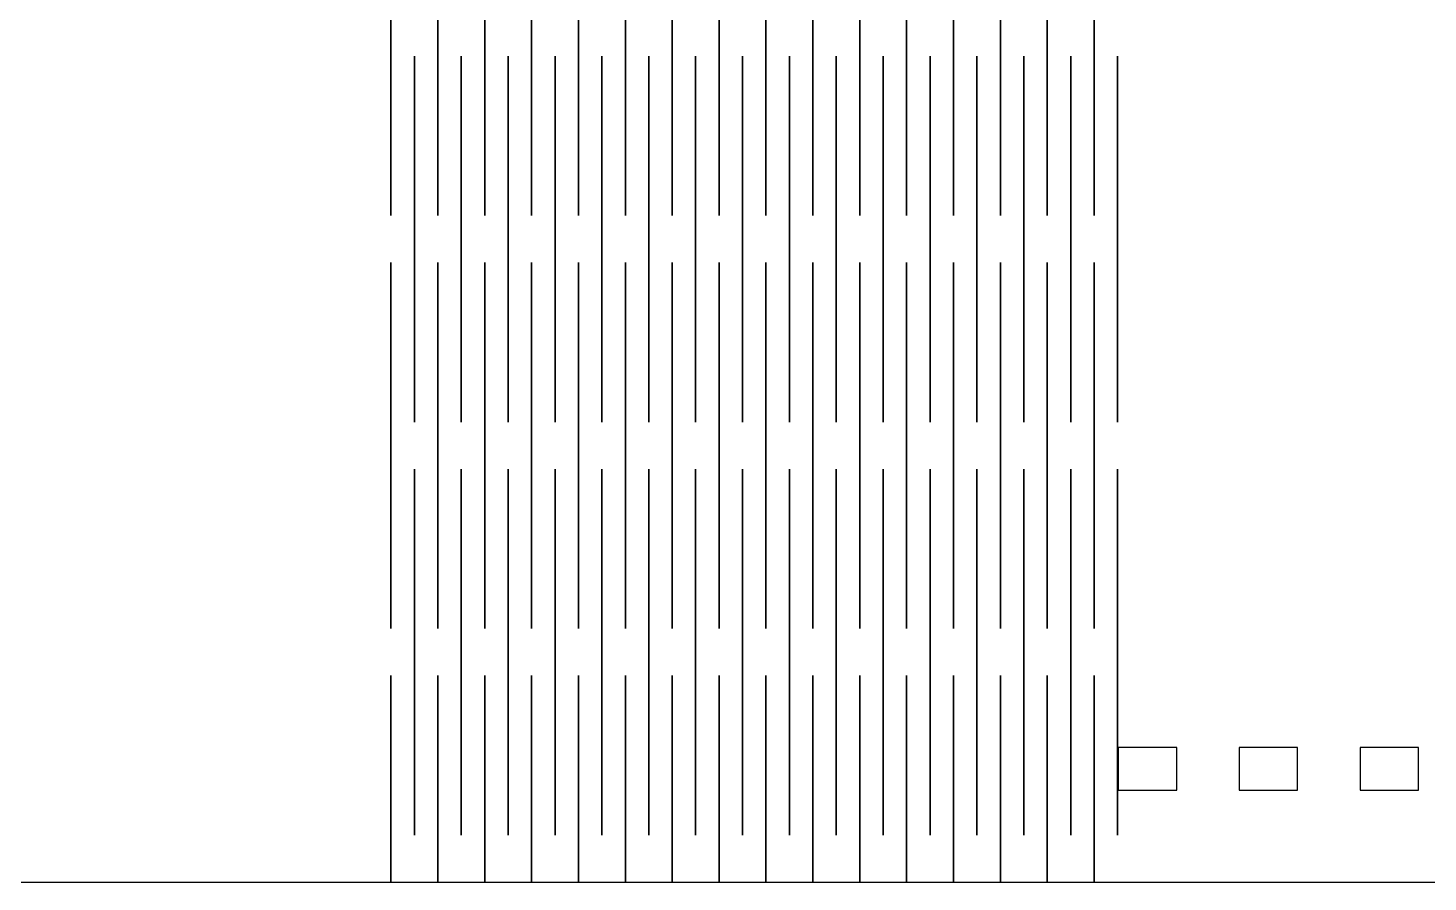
# Model space of a CAD drawing. Header units: millimetres. Extents: x -185 to 230, y -265 to 15.
# Drawn here: x -93.8 to -4.3, y -220.8 to -166.2 of the extents above; entities that cross this region are included whole.
import ezdxf

# ---------------------------------------------------------------- set-up
doc = ezdxf.new("R2010")
doc.units = ezdxf.units.MM
doc.header["$MEASUREMENT"] = 0
doc.layers.add('Layer 1', color=7, linetype='Continuous')

msp = doc.modelspace()

# ---------------------------------------------------------------- linework, layer by layer
at = {"layer": 'Layer 1'}
for points, knots in [([(-183.2829, -220.8256), (-183.2829, -220.8256), (-183.2829, -59.3607), (-183.2829, -59.3607), (-183.2829, -59.3607), (-183.2829, -59.3607), (85.8667, -59.3607), (85.8667, -59.3607), (85.8667, -59.3607), (85.8667, -59.3607), (85.8667, -220.8256), (85.8667, -220.8256), (85.8667, -220.8256), (85.8667, -220.8256), (-183.2829, -220.8256), (-183.2829, -220.8256)], [0, 0, 0, 0, 0.2, 0.2, 0.2, 0.2, 0.4, 0.4, 0.4, 0.4, 0.6, 0.6, 0.6, 0.6, 1, 1, 1, 1]), ([(-70.5941, -178.2093), (-70.5941, -178.2093), (-70.5941, -154.7985), (-70.5941, -154.7985), (-70.5941, -154.7985), (-70.5941, -154.7985), (-70.5941, -178.2093), (-70.5941, -178.2093)], [0, 0, 0, 0, 0.3333333, 0.3333333, 0.3333333, 0.3333333, 1, 1, 1, 1]), ([(-67.5974, -178.2093), (-67.5974, -178.2093), (-67.5974, -154.7985), (-67.5974, -154.7985), (-67.5974, -154.7985), (-67.5974, -154.7985), (-67.5974, -178.2093), (-67.5974, -178.2093)], [0, 0, 0, 0, 0.3333333, 0.3333333, 0.3333333, 0.3333333, 1, 1, 1, 1]), ([(-64.6007, -178.2093), (-64.6007, -178.2093), (-64.6007, -154.7985), (-64.6007, -154.7985), (-64.6007, -154.7985), (-64.6007, -154.7985), (-64.6007, -178.2093), (-64.6007, -178.2093)], [0, 0, 0, 0, 0.3333333, 0.3333333, 0.3333333, 0.3333333, 1, 1, 1, 1]), ([(-61.6041, -178.2093), (-61.6041, -178.2093), (-61.6041, -154.7985), (-61.6041, -154.7985), (-61.6041, -154.7985), (-61.6041, -154.7985), (-61.6041, -178.2093), (-61.6041, -178.2093)], [0, 0, 0, 0, 0.3333333, 0.3333333, 0.3333333, 0.3333333, 1, 1, 1, 1]), ([(-58.6074, -178.2093), (-58.6074, -178.2093), (-58.6074, -154.7985), (-58.6074, -154.7985), (-58.6074, -154.7985), (-58.6074, -154.7985), (-58.6074, -178.2093), (-58.6074, -178.2093)], [0, 0, 0, 0, 0.3333333, 0.3333333, 0.3333333, 0.3333333, 1, 1, 1, 1]), ([(-55.6107, -178.2093), (-55.6107, -178.2093), (-55.6107, -154.7985), (-55.6107, -154.7985), (-55.6107, -154.7985), (-55.6107, -154.7985), (-55.6107, -178.2093), (-55.6107, -178.2093)], [0, 0, 0, 0, 0.3333333, 0.3333333, 0.3333333, 0.3333333, 1, 1, 1, 1]), ([(-52.6141, -178.2093), (-52.6141, -178.2093), (-52.6141, -154.7985), (-52.6141, -154.7985), (-52.6141, -154.7985), (-52.6141, -154.7985), (-52.6141, -178.2093), (-52.6141, -178.2093)], [0, 0, 0, 0, 0.3333333, 0.3333333, 0.3333333, 0.3333333, 1, 1, 1, 1]), ([(-49.6174, -178.2093), (-49.6174, -178.2093), (-49.6174, -154.7985), (-49.6174, -154.7985), (-49.6174, -154.7985), (-49.6174, -154.7985), (-49.6174, -178.2093), (-49.6174, -178.2093)], [0, 0, 0, 0, 0.3333333, 0.3333333, 0.3333333, 0.3333333, 1, 1, 1, 1]), ([(-46.6207, -178.2093), (-46.6207, -178.2093), (-46.6207, -154.7985), (-46.6207, -154.7985), (-46.6207, -154.7985), (-46.6207, -154.7985), (-46.6207, -178.2093), (-46.6207, -178.2093)], [0, 0, 0, 0, 0.3333333, 0.3333333, 0.3333333, 0.3333333, 1, 1, 1, 1]), ([(-43.624, -178.2093), (-43.624, -178.2093), (-43.624, -154.7985), (-43.624, -154.7985), (-43.624, -154.7985), (-43.624, -154.7985), (-43.624, -178.2093), (-43.624, -178.2093)], [0, 0, 0, 0, 0.3333333, 0.3333333, 0.3333333, 0.3333333, 1, 1, 1, 1]), ([(-40.6274, -178.2093), (-40.6274, -178.2093), (-40.6274, -154.7985), (-40.6274, -154.7985), (-40.6274, -154.7985), (-40.6274, -154.7985), (-40.6274, -178.2093), (-40.6274, -178.2093)], [0, 0, 0, 0, 0.3333333, 0.3333333, 0.3333333, 0.3333333, 1, 1, 1, 1]), ([(-37.6307, -178.2093), (-37.6307, -178.2093), (-37.6307, -154.7985), (-37.6307, -154.7985), (-37.6307, -154.7985), (-37.6307, -154.7985), (-37.6307, -178.2093), (-37.6307, -178.2093)], [0, 0, 0, 0, 0.3333333, 0.3333333, 0.3333333, 0.3333333, 1, 1, 1, 1]), ([(-34.634, -178.2093), (-34.634, -178.2093), (-34.634, -154.7985), (-34.634, -154.7985), (-34.634, -154.7985), (-34.634, -154.7985), (-34.634, -178.2093), (-34.634, -178.2093)], [0, 0, 0, 0, 0.3333333, 0.3333333, 0.3333333, 0.3333333, 1, 1, 1, 1]), ([(-31.6373, -178.2093), (-31.6373, -178.2093), (-31.6373, -154.7985), (-31.6373, -154.7985), (-31.6373, -154.7985), (-31.6373, -154.7985), (-31.6373, -178.2093), (-31.6373, -178.2093)], [0, 0, 0, 0, 0.3333333, 0.3333333, 0.3333333, 0.3333333, 1, 1, 1, 1]), ([(-28.6407, -178.2093), (-28.6407, -178.2093), (-28.6407, -154.7985), (-28.6407, -154.7985), (-28.6407, -154.7985), (-28.6407, -154.7985), (-28.6407, -178.2093), (-28.6407, -178.2093)], [0, 0, 0, 0, 0.3333333, 0.3333333, 0.3333333, 0.3333333, 1, 1, 1, 1]), ([(-25.644, -178.2093), (-25.644, -178.2093), (-25.644, -154.7985), (-25.644, -154.7985), (-25.644, -154.7985), (-25.644, -154.7985), (-25.644, -178.2093), (-25.644, -178.2093)], [0, 0, 0, 0, 0.3333333, 0.3333333, 0.3333333, 0.3333333, 1, 1, 1, 1]), ([(-69.0958, -168.0039), (-69.0958, -168.0039), (-69.0958, -191.4147), (-69.0958, -191.4147), (-69.0958, -191.4147), (-69.0958, -191.4147), (-69.0958, -168.0039), (-69.0958, -168.0039)], [0, 0, 0, 0, 0.3333333, 0.3333333, 0.3333333, 0.3333333, 1, 1, 1, 1]), ([(-66.0991, -168.0039), (-66.0991, -168.0039), (-66.0991, -191.4147), (-66.0991, -191.4147), (-66.0991, -191.4147), (-66.0991, -191.4147), (-66.0991, -168.0039), (-66.0991, -168.0039)], [0, 0, 0, 0, 0.3333333, 0.3333333, 0.3333333, 0.3333333, 1, 1, 1, 1]), ([(-63.1024, -168.0039), (-63.1024, -168.0039), (-63.1024, -191.4147), (-63.1024, -191.4147), (-63.1024, -191.4147), (-63.1024, -191.4147), (-63.1024, -168.0039), (-63.1024, -168.0039)], [0, 0, 0, 0, 0.3333333, 0.3333333, 0.3333333, 0.3333333, 1, 1, 1, 1]), ([(-60.1057, -168.0039), (-60.1057, -168.0039), (-60.1057, -191.4147), (-60.1057, -191.4147), (-60.1057, -191.4147), (-60.1057, -191.4147), (-60.1057, -168.0039), (-60.1057, -168.0039)], [0, 0, 0, 0, 0.3333333, 0.3333333, 0.3333333, 0.3333333, 1, 1, 1, 1]), ([(-57.1091, -168.0039), (-57.1091, -168.0039), (-57.1091, -191.4147), (-57.1091, -191.4147), (-57.1091, -191.4147), (-57.1091, -191.4147), (-57.1091, -168.0039), (-57.1091, -168.0039)], [0, 0, 0, 0, 0.3333333, 0.3333333, 0.3333333, 0.3333333, 1, 1, 1, 1]), ([(-54.1124, -168.0039), (-54.1124, -168.0039), (-54.1124, -191.4147), (-54.1124, -191.4147), (-54.1124, -191.4147), (-54.1124, -191.4147), (-54.1124, -168.0039), (-54.1124, -168.0039)], [0, 0, 0, 0, 0.3333333, 0.3333333, 0.3333333, 0.3333333, 1, 1, 1, 1]), ([(-51.1157, -168.0039), (-51.1157, -168.0039), (-51.1157, -191.4147), (-51.1157, -191.4147), (-51.1157, -191.4147), (-51.1157, -191.4147), (-51.1157, -168.0039), (-51.1157, -168.0039)], [0, 0, 0, 0, 0.3333333, 0.3333333, 0.3333333, 0.3333333, 1, 1, 1, 1]), ([(-48.119, -168.0039), (-48.119, -168.0039), (-48.119, -191.4147), (-48.119, -191.4147), (-48.119, -191.4147), (-48.119, -191.4147), (-48.119, -168.0039), (-48.119, -168.0039)], [0, 0, 0, 0, 0.3333333, 0.3333333, 0.3333333, 0.3333333, 1, 1, 1, 1]), ([(-45.1224, -168.0039), (-45.1224, -168.0039), (-45.1224, -191.4147), (-45.1224, -191.4147), (-45.1224, -191.4147), (-45.1224, -191.4147), (-45.1224, -168.0039), (-45.1224, -168.0039)], [0, 0, 0, 0, 0.3333333, 0.3333333, 0.3333333, 0.3333333, 1, 1, 1, 1]), ([(-42.1257, -168.0039), (-42.1257, -168.0039), (-42.1257, -191.4147), (-42.1257, -191.4147), (-42.1257, -191.4147), (-42.1257, -191.4147), (-42.1257, -168.0039), (-42.1257, -168.0039)], [0, 0, 0, 0, 0.3333333, 0.3333333, 0.3333333, 0.3333333, 1, 1, 1, 1]), ([(-39.129, -168.0039), (-39.129, -168.0039), (-39.129, -191.4147), (-39.129, -191.4147), (-39.129, -191.4147), (-39.129, -191.4147), (-39.129, -168.0039), (-39.129, -168.0039)], [0, 0, 0, 0, 0.3333333, 0.3333333, 0.3333333, 0.3333333, 1, 1, 1, 1]), ([(-36.1324, -168.0039), (-36.1324, -168.0039), (-36.1324, -191.4147), (-36.1324, -191.4147), (-36.1324, -191.4147), (-36.1324, -191.4147), (-36.1324, -168.0039), (-36.1324, -168.0039)], [0, 0, 0, 0, 0.3333333, 0.3333333, 0.3333333, 0.3333333, 1, 1, 1, 1]), ([(-33.1357, -168.0039), (-33.1357, -168.0039), (-33.1357, -191.4147), (-33.1357, -191.4147), (-33.1357, -191.4147), (-33.1357, -191.4147), (-33.1357, -168.0039), (-33.1357, -168.0039)], [0, 0, 0, 0, 0.3333333, 0.3333333, 0.3333333, 0.3333333, 1, 1, 1, 1]), ([(-30.139, -168.0039), (-30.139, -168.0039), (-30.139, -191.4147), (-30.139, -191.4147), (-30.139, -191.4147), (-30.139, -191.4147), (-30.139, -168.0039), (-30.139, -168.0039)], [0, 0, 0, 0, 0.3333333, 0.3333333, 0.3333333, 0.3333333, 1, 1, 1, 1]), ([(-27.1423, -168.0039), (-27.1423, -168.0039), (-27.1423, -191.4147), (-27.1423, -191.4147), (-27.1423, -191.4147), (-27.1423, -191.4147), (-27.1423, -168.0039), (-27.1423, -168.0039)], [0, 0, 0, 0, 0.3333333, 0.3333333, 0.3333333, 0.3333333, 1, 1, 1, 1]), ([(-24.1457, -168.0039), (-24.1457, -168.0039), (-24.1457, -191.4147), (-24.1457, -191.4147), (-24.1457, -191.4147), (-24.1457, -191.4147), (-24.1457, -168.0039), (-24.1457, -168.0039)], [0, 0, 0, 0, 0.3333333, 0.3333333, 0.3333333, 0.3333333, 1, 1, 1, 1]), ([(-70.5941, -204.6201), (-70.5941, -204.6201), (-70.5941, -181.2093), (-70.5941, -181.2093), (-70.5941, -181.2093), (-70.5941, -181.2093), (-70.5941, -204.6201), (-70.5941, -204.6201)], [0, 0, 0, 0, 0.3333333, 0.3333333, 0.3333333, 0.3333333, 1, 1, 1, 1]), ([(-67.5974, -204.6201), (-67.5974, -204.6201), (-67.5974, -181.2093), (-67.5974, -181.2093), (-67.5974, -181.2093), (-67.5974, -181.2093), (-67.5974, -204.6201), (-67.5974, -204.6201)], [0, 0, 0, 0, 0.3333333, 0.3333333, 0.3333333, 0.3333333, 1, 1, 1, 1]), ([(-64.6007, -204.6201), (-64.6007, -204.6201), (-64.6007, -181.2093), (-64.6007, -181.2093), (-64.6007, -181.2093), (-64.6007, -181.2093), (-64.6007, -204.6201), (-64.6007, -204.6201)], [0, 0, 0, 0, 0.3333333, 0.3333333, 0.3333333, 0.3333333, 1, 1, 1, 1]), ([(-61.6041, -204.6201), (-61.6041, -204.6201), (-61.6041, -181.2093), (-61.6041, -181.2093), (-61.6041, -181.2093), (-61.6041, -181.2093), (-61.6041, -204.6201), (-61.6041, -204.6201)], [0, 0, 0, 0, 0.3333333, 0.3333333, 0.3333333, 0.3333333, 1, 1, 1, 1]), ([(-58.6074, -204.6201), (-58.6074, -204.6201), (-58.6074, -181.2093), (-58.6074, -181.2093), (-58.6074, -181.2093), (-58.6074, -181.2093), (-58.6074, -204.6201), (-58.6074, -204.6201)], [0, 0, 0, 0, 0.3333333, 0.3333333, 0.3333333, 0.3333333, 1, 1, 1, 1]), ([(-55.6107, -204.6201), (-55.6107, -204.6201), (-55.6107, -181.2093), (-55.6107, -181.2093), (-55.6107, -181.2093), (-55.6107, -181.2093), (-55.6107, -204.6201), (-55.6107, -204.6201)], [0, 0, 0, 0, 0.3333333, 0.3333333, 0.3333333, 0.3333333, 1, 1, 1, 1]), ([(-52.6141, -204.6201), (-52.6141, -204.6201), (-52.6141, -181.2093), (-52.6141, -181.2093), (-52.6141, -181.2093), (-52.6141, -181.2093), (-52.6141, -204.6201), (-52.6141, -204.6201)], [0, 0, 0, 0, 0.3333333, 0.3333333, 0.3333333, 0.3333333, 1, 1, 1, 1]), ([(-49.6174, -204.6201), (-49.6174, -204.6201), (-49.6174, -181.2093), (-49.6174, -181.2093), (-49.6174, -181.2093), (-49.6174, -181.2093), (-49.6174, -204.6201), (-49.6174, -204.6201)], [0, 0, 0, 0, 0.3333333, 0.3333333, 0.3333333, 0.3333333, 1, 1, 1, 1]), ([(-46.6207, -204.6201), (-46.6207, -204.6201), (-46.6207, -181.2093), (-46.6207, -181.2093), (-46.6207, -181.2093), (-46.6207, -181.2093), (-46.6207, -204.6201), (-46.6207, -204.6201)], [0, 0, 0, 0, 0.3333333, 0.3333333, 0.3333333, 0.3333333, 1, 1, 1, 1]), ([(-43.624, -204.6201), (-43.624, -204.6201), (-43.624, -181.2093), (-43.624, -181.2093), (-43.624, -181.2093), (-43.624, -181.2093), (-43.624, -204.6201), (-43.624, -204.6201)], [0, 0, 0, 0, 0.3333333, 0.3333333, 0.3333333, 0.3333333, 1, 1, 1, 1]), ([(-40.6274, -204.6201), (-40.6274, -204.6201), (-40.6274, -181.2093), (-40.6274, -181.2093), (-40.6274, -181.2093), (-40.6274, -181.2093), (-40.6274, -204.6201), (-40.6274, -204.6201)], [0, 0, 0, 0, 0.3333333, 0.3333333, 0.3333333, 0.3333333, 1, 1, 1, 1]), ([(-37.6307, -204.6201), (-37.6307, -204.6201), (-37.6307, -181.2093), (-37.6307, -181.2093), (-37.6307, -181.2093), (-37.6307, -181.2093), (-37.6307, -204.6201), (-37.6307, -204.6201)], [0, 0, 0, 0, 0.3333333, 0.3333333, 0.3333333, 0.3333333, 1, 1, 1, 1]), ([(-34.634, -204.6201), (-34.634, -204.6201), (-34.634, -181.2093), (-34.634, -181.2093), (-34.634, -181.2093), (-34.634, -181.2093), (-34.634, -204.6201), (-34.634, -204.6201)], [0, 0, 0, 0, 0.3333333, 0.3333333, 0.3333333, 0.3333333, 1, 1, 1, 1]), ([(-31.6373, -204.6201), (-31.6373, -204.6201), (-31.6373, -181.2093), (-31.6373, -181.2093), (-31.6373, -181.2093), (-31.6373, -181.2093), (-31.6373, -204.6201), (-31.6373, -204.6201)], [0, 0, 0, 0, 0.3333333, 0.3333333, 0.3333333, 0.3333333, 1, 1, 1, 1]), ([(-28.6407, -204.6201), (-28.6407, -204.6201), (-28.6407, -181.2093), (-28.6407, -181.2093), (-28.6407, -181.2093), (-28.6407, -181.2093), (-28.6407, -204.6201), (-28.6407, -204.6201)], [0, 0, 0, 0, 0.3333333, 0.3333333, 0.3333333, 0.3333333, 1, 1, 1, 1]), ([(-25.644, -204.6201), (-25.644, -204.6201), (-25.644, -181.2093), (-25.644, -181.2093), (-25.644, -181.2093), (-25.644, -181.2093), (-25.644, -204.6201), (-25.644, -204.6201)], [0, 0, 0, 0, 0.3333333, 0.3333333, 0.3333333, 0.3333333, 1, 1, 1, 1]), ([(-69.0958, -194.4147), (-69.0958, -194.4147), (-69.0958, -217.8255), (-69.0958, -217.8255), (-69.0958, -217.8255), (-69.0958, -217.8255), (-69.0958, -194.4147), (-69.0958, -194.4147)], [0, 0, 0, 0, 0.3333333, 0.3333333, 0.3333333, 0.3333333, 1, 1, 1, 1]), ([(-66.0991, -194.4147), (-66.0991, -194.4147), (-66.0991, -217.8255), (-66.0991, -217.8255), (-66.0991, -217.8255), (-66.0991, -217.8255), (-66.0991, -194.4147), (-66.0991, -194.4147)], [0, 0, 0, 0, 0.3333333, 0.3333333, 0.3333333, 0.3333333, 1, 1, 1, 1]), ([(-63.1024, -194.4147), (-63.1024, -194.4147), (-63.1024, -217.8255), (-63.1024, -217.8255), (-63.1024, -217.8255), (-63.1024, -217.8255), (-63.1024, -194.4147), (-63.1024, -194.4147)], [0, 0, 0, 0, 0.3333333, 0.3333333, 0.3333333, 0.3333333, 1, 1, 1, 1]), ([(-60.1057, -194.4147), (-60.1057, -194.4147), (-60.1057, -217.8255), (-60.1057, -217.8255), (-60.1057, -217.8255), (-60.1057, -217.8255), (-60.1057, -194.4147), (-60.1057, -194.4147)], [0, 0, 0, 0, 0.3333333, 0.3333333, 0.3333333, 0.3333333, 1, 1, 1, 1]), ([(-57.1091, -194.4147), (-57.1091, -194.4147), (-57.1091, -217.8255), (-57.1091, -217.8255), (-57.1091, -217.8255), (-57.1091, -217.8255), (-57.1091, -194.4147), (-57.1091, -194.4147)], [0, 0, 0, 0, 0.3333333, 0.3333333, 0.3333333, 0.3333333, 1, 1, 1, 1]), ([(-54.1124, -194.4147), (-54.1124, -194.4147), (-54.1124, -217.8255), (-54.1124, -217.8255), (-54.1124, -217.8255), (-54.1124, -217.8255), (-54.1124, -194.4147), (-54.1124, -194.4147)], [0, 0, 0, 0, 0.3333333, 0.3333333, 0.3333333, 0.3333333, 1, 1, 1, 1]), ([(-51.1157, -194.4147), (-51.1157, -194.4147), (-51.1157, -217.8255), (-51.1157, -217.8255), (-51.1157, -217.8255), (-51.1157, -217.8255), (-51.1157, -194.4147), (-51.1157, -194.4147)], [0, 0, 0, 0, 0.3333333, 0.3333333, 0.3333333, 0.3333333, 1, 1, 1, 1]), ([(-48.119, -194.4147), (-48.119, -194.4147), (-48.119, -217.8255), (-48.119, -217.8255), (-48.119, -217.8255), (-48.119, -217.8255), (-48.119, -194.4147), (-48.119, -194.4147)], [0, 0, 0, 0, 0.3333333, 0.3333333, 0.3333333, 0.3333333, 1, 1, 1, 1]), ([(-45.1224, -194.4147), (-45.1224, -194.4147), (-45.1224, -217.8255), (-45.1224, -217.8255), (-45.1224, -217.8255), (-45.1224, -217.8255), (-45.1224, -194.4147), (-45.1224, -194.4147)], [0, 0, 0, 0, 0.3333333, 0.3333333, 0.3333333, 0.3333333, 1, 1, 1, 1]), ([(-42.1257, -194.4147), (-42.1257, -194.4147), (-42.1257, -217.8255), (-42.1257, -217.8255), (-42.1257, -217.8255), (-42.1257, -217.8255), (-42.1257, -194.4147), (-42.1257, -194.4147)], [0, 0, 0, 0, 0.3333333, 0.3333333, 0.3333333, 0.3333333, 1, 1, 1, 1]), ([(-39.129, -194.4147), (-39.129, -194.4147), (-39.129, -217.8255), (-39.129, -217.8255), (-39.129, -217.8255), (-39.129, -217.8255), (-39.129, -194.4147), (-39.129, -194.4147)], [0, 0, 0, 0, 0.3333333, 0.3333333, 0.3333333, 0.3333333, 1, 1, 1, 1]), ([(-36.1324, -194.4147), (-36.1324, -194.4147), (-36.1324, -217.8255), (-36.1324, -217.8255), (-36.1324, -217.8255), (-36.1324, -217.8255), (-36.1324, -194.4147), (-36.1324, -194.4147)], [0, 0, 0, 0, 0.3333333, 0.3333333, 0.3333333, 0.3333333, 1, 1, 1, 1]), ([(-33.1357, -194.4147), (-33.1357, -194.4147), (-33.1357, -217.8255), (-33.1357, -217.8255), (-33.1357, -217.8255), (-33.1357, -217.8255), (-33.1357, -194.4147), (-33.1357, -194.4147)], [0, 0, 0, 0, 0.3333333, 0.3333333, 0.3333333, 0.3333333, 1, 1, 1, 1]), ([(-30.139, -194.4147), (-30.139, -194.4147), (-30.139, -217.8255), (-30.139, -217.8255), (-30.139, -217.8255), (-30.139, -217.8255), (-30.139, -194.4147), (-30.139, -194.4147)], [0, 0, 0, 0, 0.3333333, 0.3333333, 0.3333333, 0.3333333, 1, 1, 1, 1]), ([(-27.1423, -194.4147), (-27.1423, -194.4147), (-27.1423, -217.8255), (-27.1423, -217.8255), (-27.1423, -217.8255), (-27.1423, -217.8255), (-27.1423, -194.4147), (-27.1423, -194.4147)], [0, 0, 0, 0, 0.3333333, 0.3333333, 0.3333333, 0.3333333, 1, 1, 1, 1]), ([(-24.1457, -194.4147), (-24.1457, -194.4147), (-24.1457, -217.8255), (-24.1457, -217.8255), (-24.1457, -217.8255), (-24.1457, -217.8255), (-24.1457, -194.4147), (-24.1457, -194.4147)], [0, 0, 0, 0, 0.3333333, 0.3333333, 0.3333333, 0.3333333, 1, 1, 1, 1]), ([(-70.5941, -220.8255), (-70.5941, -220.8255), (-70.5941, -207.6201), (-70.5941, -207.6201), (-70.5941, -207.6201), (-70.5941, -207.6201), (-70.5941, -220.8255), (-70.5941, -220.8255)], [0, 0, 0, 0, 0.3333333, 0.3333333, 0.3333333, 0.3333333, 1, 1, 1, 1]), ([(-67.5974, -220.8255), (-67.5974, -220.8255), (-67.5974, -207.6201), (-67.5974, -207.6201), (-67.5974, -207.6201), (-67.5974, -207.6201), (-67.5974, -220.8255), (-67.5974, -220.8255)], [0, 0, 0, 0, 0.3333333, 0.3333333, 0.3333333, 0.3333333, 1, 1, 1, 1]), ([(-64.6007, -220.8255), (-64.6007, -220.8255), (-64.6007, -207.6201), (-64.6007, -207.6201), (-64.6007, -207.6201), (-64.6007, -207.6201), (-64.6007, -220.8255), (-64.6007, -220.8255)], [0, 0, 0, 0, 0.3333333, 0.3333333, 0.3333333, 0.3333333, 1, 1, 1, 1]), ([(-61.6041, -220.8255), (-61.6041, -220.8255), (-61.6041, -207.6201), (-61.6041, -207.6201), (-61.6041, -207.6201), (-61.6041, -207.6201), (-61.6041, -220.8255), (-61.6041, -220.8255)], [0, 0, 0, 0, 0.3333333, 0.3333333, 0.3333333, 0.3333333, 1, 1, 1, 1]), ([(-58.6074, -220.8255), (-58.6074, -220.8255), (-58.6074, -207.6201), (-58.6074, -207.6201), (-58.6074, -207.6201), (-58.6074, -207.6201), (-58.6074, -220.8255), (-58.6074, -220.8255)], [0, 0, 0, 0, 0.3333333, 0.3333333, 0.3333333, 0.3333333, 1, 1, 1, 1]), ([(-55.6107, -220.8255), (-55.6107, -220.8255), (-55.6107, -207.6201), (-55.6107, -207.6201), (-55.6107, -207.6201), (-55.6107, -207.6201), (-55.6107, -220.8255), (-55.6107, -220.8255)], [0, 0, 0, 0, 0.3333333, 0.3333333, 0.3333333, 0.3333333, 1, 1, 1, 1]), ([(-52.6141, -220.8255), (-52.6141, -220.8255), (-52.6141, -207.6201), (-52.6141, -207.6201), (-52.6141, -207.6201), (-52.6141, -207.6201), (-52.6141, -220.8255), (-52.6141, -220.8255)], [0, 0, 0, 0, 0.3333333, 0.3333333, 0.3333333, 0.3333333, 1, 1, 1, 1]), ([(-49.6174, -220.8255), (-49.6174, -220.8255), (-49.6174, -207.6201), (-49.6174, -207.6201), (-49.6174, -207.6201), (-49.6174, -207.6201), (-49.6174, -220.8255), (-49.6174, -220.8255)], [0, 0, 0, 0, 0.3333333, 0.3333333, 0.3333333, 0.3333333, 1, 1, 1, 1]), ([(-46.6207, -220.8255), (-46.6207, -220.8255), (-46.6207, -207.6201), (-46.6207, -207.6201), (-46.6207, -207.6201), (-46.6207, -207.6201), (-46.6207, -220.8255), (-46.6207, -220.8255)], [0, 0, 0, 0, 0.3333333, 0.3333333, 0.3333333, 0.3333333, 1, 1, 1, 1]), ([(-43.624, -220.8255), (-43.624, -220.8255), (-43.624, -207.6201), (-43.624, -207.6201), (-43.624, -207.6201), (-43.624, -207.6201), (-43.624, -220.8255), (-43.624, -220.8255)], [0, 0, 0, 0, 0.3333333, 0.3333333, 0.3333333, 0.3333333, 1, 1, 1, 1]), ([(-40.6274, -220.8255), (-40.6274, -220.8255), (-40.6274, -207.6201), (-40.6274, -207.6201), (-40.6274, -207.6201), (-40.6274, -207.6201), (-40.6274, -220.8255), (-40.6274, -220.8255)], [0, 0, 0, 0, 0.3333333, 0.3333333, 0.3333333, 0.3333333, 1, 1, 1, 1]), ([(-37.6307, -220.8255), (-37.6307, -220.8255), (-37.6307, -207.6201), (-37.6307, -207.6201), (-37.6307, -207.6201), (-37.6307, -207.6201), (-37.6307, -220.8255), (-37.6307, -220.8255)], [0, 0, 0, 0, 0.3333333, 0.3333333, 0.3333333, 0.3333333, 1, 1, 1, 1]), ([(-34.634, -220.8255), (-34.634, -220.8255), (-34.634, -207.6201), (-34.634, -207.6201), (-34.634, -207.6201), (-34.634, -207.6201), (-34.634, -220.8255), (-34.634, -220.8255)], [0, 0, 0, 0, 0.3333333, 0.3333333, 0.3333333, 0.3333333, 1, 1, 1, 1]), ([(-31.6373, -220.8255), (-31.6373, -220.8255), (-31.6373, -207.6201), (-31.6373, -207.6201), (-31.6373, -207.6201), (-31.6373, -207.6201), (-31.6373, -220.8255), (-31.6373, -220.8255)], [0, 0, 0, 0, 0.3333333, 0.3333333, 0.3333333, 0.3333333, 1, 1, 1, 1]), ([(-28.6407, -220.8255), (-28.6407, -220.8255), (-28.6407, -207.6201), (-28.6407, -207.6201), (-28.6407, -207.6201), (-28.6407, -207.6201), (-28.6407, -220.8255), (-28.6407, -220.8255)], [0, 0, 0, 0, 0.3333333, 0.3333333, 0.3333333, 0.3333333, 1, 1, 1, 1]), ([(-25.644, -220.8255), (-25.644, -220.8255), (-25.644, -207.6201), (-25.644, -207.6201), (-25.644, -207.6201), (-25.644, -207.6201), (-25.644, -220.8255), (-25.644, -220.8255)], [0, 0, 0, 0, 0.3333333, 0.3333333, 0.3333333, 0.3333333, 1, 1, 1, 1]), ([(-24.1038, -212.2255), (-24.1038, -212.2255), (-20.3683, -212.2255), (-20.3683, -212.2255), (-20.3683, -212.2255), (-20.3683, -212.2255), (-20.3683, -214.9609), (-20.3683, -214.9609), (-20.3683, -214.9609), (-20.3683, -214.9609), (-24.1038, -214.9609), (-24.1038, -214.9609), (-24.1038, -214.9609), (-24.1038, -214.9609), (-24.1038, -212.2255), (-24.1038, -212.2255)], [0, 0, 0, 0, 0.2, 0.2, 0.2, 0.2, 0.4, 0.4, 0.4, 0.4, 0.6, 0.6, 0.6, 0.6, 1, 1, 1, 1]), ([(-16.3714, -212.2255), (-16.3714, -212.2255), (-12.636, -212.2255), (-12.636, -212.2255), (-12.636, -212.2255), (-12.636, -212.2255), (-12.636, -214.9609), (-12.636, -214.9609), (-12.636, -214.9609), (-12.636, -214.9609), (-16.3714, -214.9609), (-16.3714, -214.9609), (-16.3714, -214.9609), (-16.3714, -214.9609), (-16.3714, -212.2255), (-16.3714, -212.2255)], [0, 0, 0, 0, 0.2, 0.2, 0.2, 0.2, 0.4, 0.4, 0.4, 0.4, 0.6, 0.6, 0.6, 0.6, 1, 1, 1, 1]), ([(-8.639, -212.2255), (-8.639, -212.2255), (-4.9036, -212.2255), (-4.9036, -212.2255), (-4.9036, -212.2255), (-4.9036, -212.2255), (-4.9036, -214.9609), (-4.9036, -214.9609), (-4.9036, -214.9609), (-4.9036, -214.9609), (-8.639, -214.9609), (-8.639, -214.9609), (-8.639, -214.9609), (-8.639, -214.9609), (-8.639, -212.2255), (-8.639, -212.2255)], [0, 0, 0, 0, 0.2, 0.2, 0.2, 0.2, 0.4, 0.4, 0.4, 0.4, 0.6, 0.6, 0.6, 0.6, 1, 1, 1, 1])]:
    msp.add_open_spline(points, degree=3, knots=knots, dxfattribs=at)
at = {"layer": 'Layer 1', "color": 1, "lineweight": 25}
for points in [[(-183.2829, -220.8256), (-183.2829, -220.8256), (-183.2829, -59.3607), (-183.2829, -59.3607), (-183.2829, -59.3607), (-183.2829, -59.3607), (85.8667, -59.3607), (85.8667, -59.3607), (85.8667, -59.3607), (85.8667, -59.3607), (85.8667, -220.8256), (85.8667, -220.8256), (85.8667, -220.8256), (85.8667, -220.8256), (-183.2829, -220.8256), (-183.2829, -220.8256)], [(-24.1038, -212.2255), (-24.1038, -212.2255), (-20.3683, -212.2255), (-20.3683, -212.2255), (-20.3683, -212.2255), (-20.3683, -212.2255), (-20.3683, -214.9609), (-20.3683, -214.9609), (-20.3683, -214.9609), (-20.3683, -214.9609), (-24.1038, -214.9609), (-24.1038, -214.9609), (-24.1038, -214.9609), (-24.1038, -214.9609), (-24.1038, -212.2255), (-24.1038, -212.2255)], [(-16.3714, -212.2255), (-16.3714, -212.2255), (-12.636, -212.2255), (-12.636, -212.2255), (-12.636, -212.2255), (-12.636, -212.2255), (-12.636, -214.9609), (-12.636, -214.9609), (-12.636, -214.9609), (-12.636, -214.9609), (-16.3714, -214.9609), (-16.3714, -214.9609), (-16.3714, -214.9609), (-16.3714, -214.9609), (-16.3714, -212.2255), (-16.3714, -212.2255)], [(-8.639, -212.2255), (-8.639, -212.2255), (-4.9036, -212.2255), (-4.9036, -212.2255), (-4.9036, -212.2255), (-4.9036, -212.2255), (-4.9036, -214.9609), (-4.9036, -214.9609), (-4.9036, -214.9609), (-4.9036, -214.9609), (-8.639, -214.9609), (-8.639, -214.9609), (-8.639, -214.9609), (-8.639, -214.9609), (-8.639, -212.2255), (-8.639, -212.2255)]]:
    msp.add_open_spline(points, degree=3, knots=[0, 0, 0, 0, 0.2, 0.2, 0.2, 0.2, 0.4, 0.4, 0.4, 0.4, 0.6, 0.6, 0.6, 0.6, 1, 1, 1, 1], dxfattribs=at)
for points in [[(-70.5941, -178.2093), (-70.5941, -178.2093), (-70.5941, -154.7985), (-70.5941, -154.7985)], [(-67.5974, -178.2093), (-67.5974, -178.2093), (-67.5974, -154.7985), (-67.5974, -154.7985)], [(-64.6007, -178.2093), (-64.6007, -178.2093), (-64.6007, -154.7985), (-64.6007, -154.7985)], [(-61.6041, -178.2093), (-61.6041, -178.2093), (-61.6041, -154.7985), (-61.6041, -154.7985)], [(-58.6074, -178.2093), (-58.6074, -178.2093), (-58.6074, -154.7985), (-58.6074, -154.7985)], [(-55.6107, -178.2093), (-55.6107, -178.2093), (-55.6107, -154.7985), (-55.6107, -154.7985)], [(-52.6141, -178.2093), (-52.6141, -178.2093), (-52.6141, -154.7985), (-52.6141, -154.7985)], [(-49.6174, -178.2093), (-49.6174, -178.2093), (-49.6174, -154.7985), (-49.6174, -154.7985)], [(-46.6207, -178.2093), (-46.6207, -178.2093), (-46.6207, -154.7985), (-46.6207, -154.7985)], [(-43.624, -178.2093), (-43.624, -178.2093), (-43.624, -154.7985), (-43.624, -154.7985)], [(-40.6274, -178.2093), (-40.6274, -178.2093), (-40.6274, -154.7985), (-40.6274, -154.7985)], [(-37.6307, -178.2093), (-37.6307, -178.2093), (-37.6307, -154.7985), (-37.6307, -154.7985)], [(-34.634, -178.2093), (-34.634, -178.2093), (-34.634, -154.7985), (-34.634, -154.7985)], [(-31.6373, -178.2093), (-31.6373, -178.2093), (-31.6373, -154.7985), (-31.6373, -154.7985)], [(-28.6407, -178.2093), (-28.6407, -178.2093), (-28.6407, -154.7985), (-28.6407, -154.7985)], [(-25.644, -178.2093), (-25.644, -178.2093), (-25.644, -154.7985), (-25.644, -154.7985)], [(-69.0958, -168.0039), (-69.0958, -168.0039), (-69.0958, -191.4147), (-69.0958, -191.4147)], [(-66.0991, -168.0039), (-66.0991, -168.0039), (-66.0991, -191.4147), (-66.0991, -191.4147)], [(-63.1024, -168.0039), (-63.1024, -168.0039), (-63.1024, -191.4147), (-63.1024, -191.4147)], [(-60.1057, -168.0039), (-60.1057, -168.0039), (-60.1057, -191.4147), (-60.1057, -191.4147)], [(-57.1091, -168.0039), (-57.1091, -168.0039), (-57.1091, -191.4147), (-57.1091, -191.4147)], [(-54.1124, -168.0039), (-54.1124, -168.0039), (-54.1124, -191.4147), (-54.1124, -191.4147)], [(-51.1157, -168.0039), (-51.1157, -168.0039), (-51.1157, -191.4147), (-51.1157, -191.4147)], [(-48.119, -168.0039), (-48.119, -168.0039), (-48.119, -191.4147), (-48.119, -191.4147)], [(-45.1224, -168.0039), (-45.1224, -168.0039), (-45.1224, -191.4147), (-45.1224, -191.4147)], [(-42.1257, -168.0039), (-42.1257, -168.0039), (-42.1257, -191.4147), (-42.1257, -191.4147)], [(-39.129, -168.0039), (-39.129, -168.0039), (-39.129, -191.4147), (-39.129, -191.4147)], [(-36.1324, -168.0039), (-36.1324, -168.0039), (-36.1324, -191.4147), (-36.1324, -191.4147)], [(-33.1357, -168.0039), (-33.1357, -168.0039), (-33.1357, -191.4147), (-33.1357, -191.4147)], [(-30.139, -168.0039), (-30.139, -168.0039), (-30.139, -191.4147), (-30.139, -191.4147)], [(-27.1423, -168.0039), (-27.1423, -168.0039), (-27.1423, -191.4147), (-27.1423, -191.4147)], [(-24.1457, -168.0039), (-24.1457, -168.0039), (-24.1457, -191.4147), (-24.1457, -191.4147)], [(-70.5941, -204.6201), (-70.5941, -204.6201), (-70.5941, -181.2093), (-70.5941, -181.2093)], [(-67.5974, -204.6201), (-67.5974, -204.6201), (-67.5974, -181.2093), (-67.5974, -181.2093)], [(-64.6007, -204.6201), (-64.6007, -204.6201), (-64.6007, -181.2093), (-64.6007, -181.2093)], [(-61.6041, -204.6201), (-61.6041, -204.6201), (-61.6041, -181.2093), (-61.6041, -181.2093)], [(-58.6074, -204.6201), (-58.6074, -204.6201), (-58.6074, -181.2093), (-58.6074, -181.2093)], [(-55.6107, -204.6201), (-55.6107, -204.6201), (-55.6107, -181.2093), (-55.6107, -181.2093)], [(-52.6141, -204.6201), (-52.6141, -204.6201), (-52.6141, -181.2093), (-52.6141, -181.2093)], [(-49.6174, -204.6201), (-49.6174, -204.6201), (-49.6174, -181.2093), (-49.6174, -181.2093)], [(-46.6207, -204.6201), (-46.6207, -204.6201), (-46.6207, -181.2093), (-46.6207, -181.2093)], [(-43.624, -204.6201), (-43.624, -204.6201), (-43.624, -181.2093), (-43.624, -181.2093)], [(-40.6274, -204.6201), (-40.6274, -204.6201), (-40.6274, -181.2093), (-40.6274, -181.2093)], [(-37.6307, -204.6201), (-37.6307, -204.6201), (-37.6307, -181.2093), (-37.6307, -181.2093)], [(-34.634, -204.6201), (-34.634, -204.6201), (-34.634, -181.2093), (-34.634, -181.2093)], [(-31.6373, -204.6201), (-31.6373, -204.6201), (-31.6373, -181.2093), (-31.6373, -181.2093)], [(-28.6407, -204.6201), (-28.6407, -204.6201), (-28.6407, -181.2093), (-28.6407, -181.2093)], [(-25.644, -204.6201), (-25.644, -204.6201), (-25.644, -181.2093), (-25.644, -181.2093)], [(-69.0958, -194.4147), (-69.0958, -194.4147), (-69.0958, -217.8255), (-69.0958, -217.8255)], [(-66.0991, -194.4147), (-66.0991, -194.4147), (-66.0991, -217.8255), (-66.0991, -217.8255)], [(-63.1024, -194.4147), (-63.1024, -194.4147), (-63.1024, -217.8255), (-63.1024, -217.8255)], [(-60.1057, -194.4147), (-60.1057, -194.4147), (-60.1057, -217.8255), (-60.1057, -217.8255)], [(-57.1091, -194.4147), (-57.1091, -194.4147), (-57.1091, -217.8255), (-57.1091, -217.8255)], [(-54.1124, -194.4147), (-54.1124, -194.4147), (-54.1124, -217.8255), (-54.1124, -217.8255)], [(-51.1157, -194.4147), (-51.1157, -194.4147), (-51.1157, -217.8255), (-51.1157, -217.8255)], [(-48.119, -194.4147), (-48.119, -194.4147), (-48.119, -217.8255), (-48.119, -217.8255)], [(-45.1224, -194.4147), (-45.1224, -194.4147), (-45.1224, -217.8255), (-45.1224, -217.8255)], [(-42.1257, -194.4147), (-42.1257, -194.4147), (-42.1257, -217.8255), (-42.1257, -217.8255)], [(-39.129, -194.4147), (-39.129, -194.4147), (-39.129, -217.8255), (-39.129, -217.8255)], [(-36.1324, -194.4147), (-36.1324, -194.4147), (-36.1324, -217.8255), (-36.1324, -217.8255)], [(-33.1357, -194.4147), (-33.1357, -194.4147), (-33.1357, -217.8255), (-33.1357, -217.8255)], [(-30.139, -194.4147), (-30.139, -194.4147), (-30.139, -217.8255), (-30.139, -217.8255)], [(-27.1423, -194.4147), (-27.1423, -194.4147), (-27.1423, -217.8255), (-27.1423, -217.8255)], [(-24.1457, -194.4147), (-24.1457, -194.4147), (-24.1457, -217.8255), (-24.1457, -217.8255)], [(-70.5941, -220.8255), (-70.5941, -220.8255), (-70.5941, -207.6201), (-70.5941, -207.6201)], [(-67.5974, -220.8255), (-67.5974, -220.8255), (-67.5974, -207.6201), (-67.5974, -207.6201)], [(-64.6007, -220.8255), (-64.6007, -220.8255), (-64.6007, -207.6201), (-64.6007, -207.6201)], [(-61.6041, -220.8255), (-61.6041, -220.8255), (-61.6041, -207.6201), (-61.6041, -207.6201)], [(-58.6074, -220.8255), (-58.6074, -220.8255), (-58.6074, -207.6201), (-58.6074, -207.6201)], [(-55.6107, -220.8255), (-55.6107, -220.8255), (-55.6107, -207.6201), (-55.6107, -207.6201)], [(-52.6141, -220.8255), (-52.6141, -220.8255), (-52.6141, -207.6201), (-52.6141, -207.6201)], [(-49.6174, -220.8255), (-49.6174, -220.8255), (-49.6174, -207.6201), (-49.6174, -207.6201)], [(-46.6207, -220.8255), (-46.6207, -220.8255), (-46.6207, -207.6201), (-46.6207, -207.6201)], [(-43.624, -220.8255), (-43.624, -220.8255), (-43.624, -207.6201), (-43.624, -207.6201)], [(-40.6274, -220.8255), (-40.6274, -220.8255), (-40.6274, -207.6201), (-40.6274, -207.6201)], [(-37.6307, -220.8255), (-37.6307, -220.8255), (-37.6307, -207.6201), (-37.6307, -207.6201)], [(-34.634, -220.8255), (-34.634, -220.8255), (-34.634, -207.6201), (-34.634, -207.6201)], [(-31.6373, -220.8255), (-31.6373, -220.8255), (-31.6373, -207.6201), (-31.6373, -207.6201)], [(-28.6407, -220.8255), (-28.6407, -220.8255), (-28.6407, -207.6201), (-28.6407, -207.6201)], [(-25.644, -220.8255), (-25.644, -220.8255), (-25.644, -207.6201), (-25.644, -207.6201)]]:
    msp.add_open_spline(points, degree=3, dxfattribs=at)

doc.saveas('drawing.dxf')
